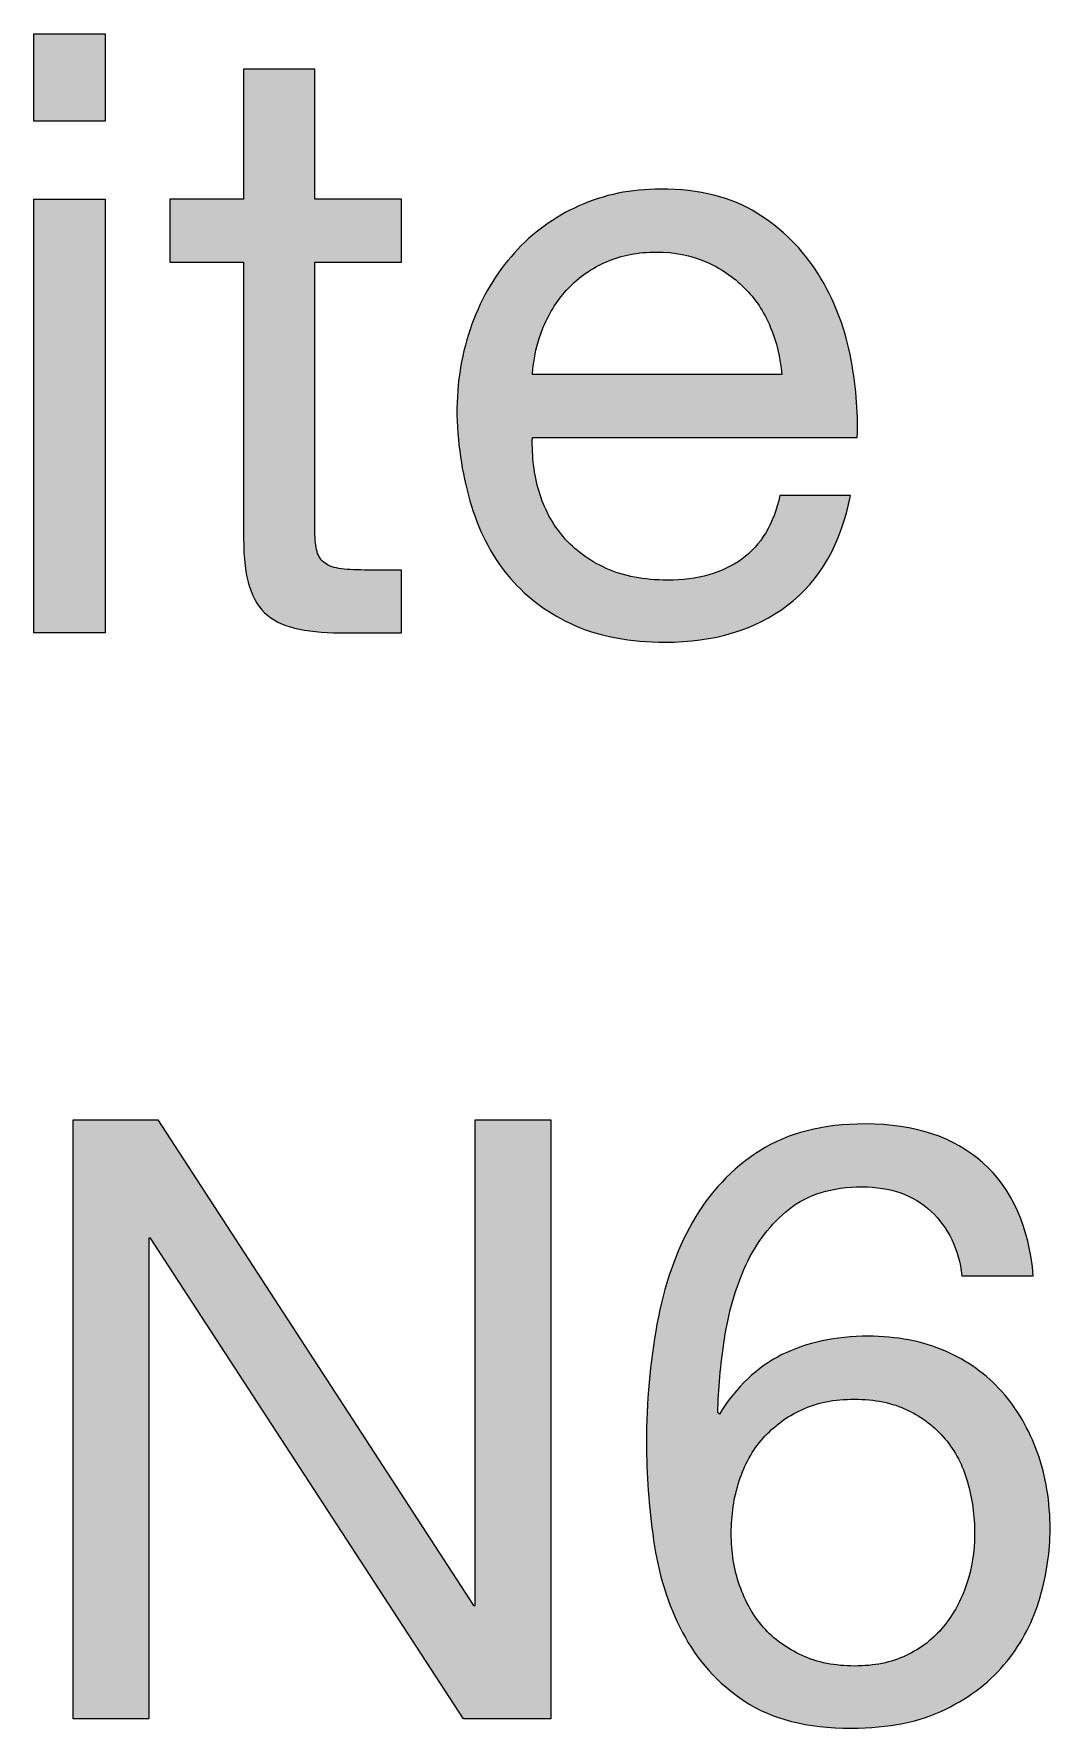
# Paper-space layout 'A0mask (portrait)' of a CAD drawing. Extents: x 0 to 810, y 0 to 1153.
# Drawn here: x 668.89 to 673.88, y 59.16 to 67.48 of the extents above; entities that cross this region are included whole.
import ezdxf
from ezdxf.enums import TextEntityAlignment as Align

# ---------------------------------------------------------------- set-up
doc = ezdxf.new("R2010")
doc.units = 0
doc.layers.get('0').update_dxf_attribs({"linetype": 'CONTINUOUS'})
doc.layers.get('Defpoints').update_dxf_attribs({"linetype": 'CONTINUOUS'})
doc.layers.add('JPP_Mask', color=7, linetype='CONTINUOUS')
doc.styles.add('JPP', font='arial.ttf')

# ---------------------------------------------------------------- blocks, each defined once
blk = doc.blocks.new('A0mask (portrait)')
at = {"true_color": 0x004a91}
for points in [[(669.2367, 67.4828), (668.8869, 67.4828), (668.8869, 67.0544), (669.2367, 67.0544)], [(669.2367, 66.6713), (668.8869, 66.6713), (668.8869, 64.5412), (669.2367, 64.5412)], [(669.4511, 61.5699), (669.4592, 61.5699), (670.9962, 59.2092), (671.4245, 59.2092), (671.4245, 62.1509), (671.0534, 62.1509), (671.0534, 59.7654), (671.0454, 59.7654), (669.4961, 62.1509), (669.08, 62.1509), (669.08, 59.2092), (669.4511, 59.2092)]]:
    blk.add_hatch(color=154, dxfattribs=at).paths.add_polyline_path(points)
h = blk.add_hatch(color=154, dxfattribs=at)
edge = h.paths.add_edge_path()
edge.add_spline(control_points=[(670.6913, 66.5167), (670.6913, 66.594), (670.6913, 66.6713), (670.6913, 66.6713), (670.6913, 66.6713), (670.6648, 66.6713), (670.6249, 66.6713)], knot_values=[21.749925, 21.749925, 21.749925, 21.749925, 22.249925, 22.249925, 22.249925, 22.5, 22.5, 22.5, 22.5], degree=3, periodic=0)
edge.add_spline(control_points=[(670.6249, 66.6713), (670.5851, 66.6713), (670.532, 66.6713), (670.479, 66.6713)], knot_values=[21.49993, 21.49993, 21.49993, 21.49993, 21.749925, 21.749925, 21.749925, 21.749925], degree=3, periodic=0)
edge.add_spline(control_points=[(670.479, 66.6713), (670.4524, 66.6713), (670.4259, 66.6713), (670.401, 66.6713)], knot_values=[21.374932, 21.374932, 21.374932, 21.374932, 21.49993, 21.49993, 21.49993, 21.49993], degree=3, periodic=0)
edge.add_spline(control_points=[(670.401, 66.6713), (670.3761, 66.6713), (670.3529, 66.6713), (670.333, 66.6713)], knot_values=[21.249935, 21.249935, 21.249935, 21.249935, 21.374932, 21.374932, 21.374932, 21.374932], degree=3, periodic=0)
edge.add_spline(control_points=[(670.333, 66.6713), (670.3231, 66.6713), (670.314, 66.6713), (670.3059, 66.6713)], knot_values=[21.187436, 21.187436, 21.187436, 21.187436, 21.249935, 21.249935, 21.249935, 21.249935], degree=3, periodic=0)
edge.add_spline(control_points=[(670.3059, 66.6713), (670.2978, 66.6713), (670.2907, 66.6713), (670.2849, 66.6713)], knot_values=[21.124938, 21.124938, 21.124938, 21.124938, 21.187436, 21.187436, 21.187436, 21.187436], degree=3, periodic=0)
edge.add_spline(control_points=[(670.2715, 66.6713), (670.2707, 66.6713), (670.27, 66.6713), (670.2694, 66.6713)], knot_values=[21.046814, 21.046814, 21.046814, 21.046814, 21.062439, 21.062439, 21.062439, 21.062439], degree=3, periodic=0)
edge.add_spline(control_points=[(670.2694, 66.6713), (670.2688, 66.6713), (670.2683, 66.6713), (670.2679, 66.6713)], knot_values=[21.031189, 21.031189, 21.031189, 21.031189, 21.046814, 21.046814, 21.046814, 21.046814], degree=3, periodic=0)
edge.add_spline(control_points=[(670.2679, 66.6713), (670.2677, 66.6713), (670.2675, 66.6713), (670.2674, 66.6713)], knot_values=[21.023377, 21.023377, 21.023377, 21.023377, 21.031189, 21.031189, 21.031189, 21.031189], degree=3, periodic=0)
edge.add_spline(control_points=[(670.2674, 66.6713), (670.2672, 66.6713), (670.2671, 66.6713), (670.267, 66.6713)], knot_values=[21.015565, 21.015565, 21.015565, 21.015565, 21.023377, 21.023377, 21.023377, 21.023377], degree=3, periodic=0)
edge.add_spline(control_points=[(670.267, 66.6713), (670.267, 66.6713), (670.2669, 66.6713), (670.2669, 66.6713)], knot_values=[21.011659, 21.011659, 21.011659, 21.011659, 21.015565, 21.015565, 21.015565, 21.015565], degree=3, periodic=0)
edge.add_spline(control_points=[(670.2669, 66.6713), (670.2668, 66.6713), (670.2668, 66.6713), (670.2668, 66.6713)], knot_values=[21.007752, 21.007752, 21.007752, 21.007752, 21.011659, 21.011659, 21.011659, 21.011659], degree=3, periodic=0)
edge.add_spline(control_points=[(670.2668, 66.6713), (670.2668, 66.6713), (670.2668, 66.6713), (670.2668, 66.6713)], knot_values=[21.005799, 21.005799, 21.005799, 21.005799, 21.007752, 21.007752, 21.007752, 21.007752], degree=3, periodic=0)
edge.add_spline(control_points=[(670.2668, 66.6713), (670.2667, 66.6713), (670.2667, 66.6713), (670.2667, 66.6713)], knot_values=[21.003846, 21.003846, 21.003846, 21.003846, 21.005799, 21.005799, 21.005799, 21.005799], degree=3, periodic=0)
edge.add_spline(control_points=[(670.2667, 66.6713), (670.2667, 66.6713), (670.2667, 66.6713), (670.2667, 66.6713)], knot_values=[21.00287, 21.00287, 21.00287, 21.00287, 21.003846, 21.003846, 21.003846, 21.003846], degree=3, periodic=0)
edge.add_spline(control_points=[(670.2667, 66.6713), (670.2667, 66.6713), (670.2667, 66.6713), (670.2667, 66.6713)], knot_values=[21.001893, 21.001893, 21.001893, 21.001893, 21.00287, 21.00287, 21.00287, 21.00287], degree=3, periodic=0)
edge.add_spline(control_points=[(670.2667, 66.6713), (670.2667, 66.6713), (670.2667, 66.6713), (670.2667, 66.6713)], knot_values=[21.001405, 21.001405, 21.001405, 21.001405, 21.001893, 21.001893, 21.001893, 21.001893], degree=3, periodic=0)
edge.add_spline(control_points=[(670.2667, 66.6713), (670.2667, 66.6713), (670.2667, 66.6713), (670.2667, 66.6713), (670.2667, 66.6713), (670.2667, 66.6713), (670.2667, 66.6713)], knot_values=[20.99994, 20.99994, 20.99994, 20.99994, 21.001345, 21.001345, 21.001345, 21.001405, 21.001405, 21.001405, 21.001405], degree=3, periodic=0)
edge.add_spline(control_points=[(670.2667, 66.6713), (670.2667, 66.6713), (670.2667, 66.7112), (670.2667, 66.7711)], knot_values=[20.749945, 20.749945, 20.749945, 20.749945, 20.99994, 20.99994, 20.99994, 20.99994], degree=3, periodic=0)
edge.add_spline(control_points=[(670.2667, 66.7711), (670.2667, 66.831), (670.2667, 66.9108), (670.2667, 66.9906)], knot_values=[20.49995, 20.49995, 20.49995, 20.49995, 20.749945, 20.749945, 20.749945, 20.749945], degree=3, periodic=0)
edge.add_spline(control_points=[(670.2667, 66.9906), (670.2667, 67.0305), (670.2667, 67.0704), (670.2667, 67.1078)], knot_values=[20.374952, 20.374952, 20.374952, 20.374952, 20.49995, 20.49995, 20.49995, 20.49995], degree=3, periodic=0)
edge.add_spline(control_points=[(670.2667, 67.1078), (670.2667, 67.1452), (670.2667, 67.1802), (670.2667, 67.2101)], knot_values=[20.249955, 20.249955, 20.249955, 20.249955, 20.374952, 20.374952, 20.374952, 20.374952], degree=3, periodic=0)
edge.add_spline(control_points=[(670.2667, 67.2101), (670.2667, 67.225), (670.2667, 67.2388), (670.2667, 67.2509)], knot_values=[20.187456, 20.187456, 20.187456, 20.187456, 20.249955, 20.249955, 20.249955, 20.249955], degree=3, periodic=0)
edge.add_spline(control_points=[(670.2667, 67.2509), (670.2667, 67.2631), (670.2667, 67.2737), (670.2667, 67.2824)], knot_values=[20.124958, 20.124958, 20.124958, 20.124958, 20.187456, 20.187456, 20.187456, 20.187456], degree=3, periodic=0)
edge.add_spline(control_points=[(670.2667, 67.2824), (670.2667, 67.2868), (670.2667, 67.2907), (670.2667, 67.2941)], knot_values=[20.093708, 20.093708, 20.093708, 20.093708, 20.124958, 20.124958, 20.124958, 20.124958], degree=3, periodic=0)
edge.add_spline(control_points=[(670.2667, 67.3098), (670.2667, 67.3098), (670.2667, 67.3098), (670.2667, 67.3098), (670.2667, 67.3098), (670.2667, 67.3098), (670.2667, 67.3098)], knot_values=[19.999959, 19.999959, 19.999959, 19.999959, 20, 20, 20, 20.000692, 20.000692, 20.000692, 20.000692], degree=3, periodic=0)
edge.add_spline(control_points=[(670.2667, 67.3098), (670.2667, 67.3098), (670.2448, 67.3098), (670.212, 67.3098)], knot_values=[19.749965, 19.749965, 19.749965, 19.749965, 19.999959, 19.999959, 19.999959, 19.999959], degree=3, periodic=0)
edge.add_spline(control_points=[(670.212, 67.3098), (670.1791, 67.3098), (670.1353, 67.3098), (670.0916, 67.3098)], knot_values=[19.49997, 19.49997, 19.49997, 19.49997, 19.749965, 19.749965, 19.749965, 19.749965], degree=3, periodic=0)
edge.add_spline(control_points=[(670.0916, 67.3098), (670.0697, 67.3098), (670.0478, 67.3098), (670.0272, 67.3098)], knot_values=[19.374972, 19.374972, 19.374972, 19.374972, 19.49997, 19.49997, 19.49997, 19.49997], degree=3, periodic=0)
edge.add_spline(control_points=[(670.0272, 67.3098), (670.0067, 67.3098), (669.9876, 67.3098), (669.9711, 67.3098)], knot_values=[19.249975, 19.249975, 19.249975, 19.249975, 19.374972, 19.374972, 19.374972, 19.374972], degree=3, periodic=0)
edge.add_spline(control_points=[(669.9711, 67.3098), (669.9629, 67.3098), (669.9554, 67.3098), (669.9487, 67.3098)], knot_values=[19.187476, 19.187476, 19.187476, 19.187476, 19.249975, 19.249975, 19.249975, 19.249975], degree=3, periodic=0)
edge.add_spline(control_points=[(669.9487, 67.3098), (669.9421, 67.3098), (669.9363, 67.3098), (669.9315, 67.3098)], knot_values=[19.124977, 19.124977, 19.124977, 19.124977, 19.187476, 19.187476, 19.187476, 19.187476], degree=3, periodic=0)
edge.add_spline(control_points=[(669.9164, 67.3098), (669.9164, 67.3098), (669.9164, 67.3098), (669.9164, 67.3098), (669.9164, 67.3098), (669.9164, 67.3098), (669.9164, 67.3098)], knot_values=[18.99998, 18.99998, 18.99998, 18.99998, 19.001424, 19.001424, 19.001424, 19.001445, 19.001445, 19.001445, 19.001445], degree=3, periodic=0)
edge.add_spline(control_points=[(669.9164, 67.3098), (669.9164, 67.3098), (669.9164, 67.1502), (669.9164, 66.9905)], knot_values=[18.49999, 18.49999, 18.49999, 18.49999, 18.99998, 18.99998, 18.99998, 18.99998], degree=3, periodic=0)
edge.add_spline(control_points=[(669.9164, 66.9905), (669.9164, 66.8309), (669.9164, 66.6713), (669.9164, 66.6713), (669.9164, 66.6713), (669.9164, 66.6713), (669.9164, 66.6713)], knot_values=[17.999023, 17.999023, 17.999023, 17.999023, 18.499013, 18.499013, 18.499013, 18.49999, 18.49999, 18.49999, 18.49999], degree=3, periodic=0)
edge.add_spline(control_points=[(669.9075, 66.6713), (669.9055, 66.6713), (669.9033, 66.6713), (669.9008, 66.6713)], knot_values=[17.875003, 17.875003, 17.875003, 17.875003, 17.906252, 17.906252, 17.906252, 17.906252], degree=3, periodic=0)
edge.add_spline(control_points=[(669.9008, 66.6713), (669.8959, 66.6713), (669.8899, 66.6713), (669.883, 66.6713)], knot_values=[17.812504, 17.812504, 17.812504, 17.812504, 17.875003, 17.875003, 17.875003, 17.875003], degree=3, periodic=0)
edge.add_spline(control_points=[(669.883, 66.6713), (669.8761, 66.6713), (669.8683, 66.6713), (669.8598, 66.6713)], knot_values=[17.750005, 17.750005, 17.750005, 17.750005, 17.812504, 17.812504, 17.812504, 17.812504], degree=3, periodic=0)
edge.add_spline(control_points=[(669.8598, 66.6713), (669.8428, 66.6713), (669.8229, 66.6713), (669.8017, 66.6713)], knot_values=[17.625007, 17.625007, 17.625007, 17.625007, 17.750005, 17.750005, 17.750005, 17.750005], degree=3, periodic=0)
edge.add_spline(control_points=[(669.8017, 66.6713), (669.7805, 66.6713), (669.7578, 66.6713), (669.7351, 66.6713)], knot_values=[17.50001, 17.50001, 17.50001, 17.50001, 17.625008, 17.625008, 17.625008, 17.625008], degree=3, periodic=0)
edge.add_spline(control_points=[(669.7351, 66.6713), (669.6898, 66.6713), (669.6445, 66.6713), (669.6105, 66.6713)], knot_values=[17.250015, 17.250015, 17.250015, 17.250015, 17.50001, 17.50001, 17.50001, 17.50001], degree=3, periodic=0)
edge.add_spline(control_points=[(669.6105, 66.6713), (669.5765, 66.6713), (669.5538, 66.6713), (669.5538, 66.6713), (669.5538, 66.6713), (669.5538, 66.6713), (669.5538, 66.6713)], knot_values=[16.999043, 16.999043, 16.999043, 16.999043, 17.249058, 17.249058, 17.249058, 17.250015, 17.250015, 17.250015, 17.250015], degree=3, periodic=0)
edge.add_spline(control_points=[(669.5538, 66.658), (669.5538, 66.6538), (669.5538, 66.6486), (669.5538, 66.6427)], knot_values=[16.812524, 16.812524, 16.812524, 16.812524, 16.875023, 16.875023, 16.875023, 16.875023], degree=3, periodic=0)
edge.add_spline(control_points=[(669.5538, 66.6427), (669.5538, 66.6369), (669.5538, 66.6302), (669.5538, 66.623)], knot_values=[16.750025, 16.750025, 16.750025, 16.750025, 16.812524, 16.812524, 16.812524, 16.812524], degree=3, periodic=0)
edge.add_spline(control_points=[(669.5538, 66.623), (669.5538, 66.6085), (669.5538, 66.5916), (669.5538, 66.5735)], knot_values=[16.625028, 16.625028, 16.625028, 16.625028, 16.750025, 16.750025, 16.750025, 16.750025], degree=3, periodic=0)
edge.add_spline(control_points=[(669.5538, 66.5735), (669.5538, 66.5554), (669.5538, 66.536), (669.5538, 66.5167)], knot_values=[16.50003, 16.50003, 16.50003, 16.50003, 16.625028, 16.625028, 16.625028, 16.625028], degree=3, periodic=0)
edge.add_spline(control_points=[(669.5538, 66.5167), (669.5538, 66.4781), (669.5538, 66.4395), (669.5538, 66.4105)], knot_values=[16.250035, 16.250035, 16.250035, 16.250035, 16.50003, 16.50003, 16.50003, 16.50003], degree=3, periodic=0)
edge.add_spline(control_points=[(669.5538, 66.4105), (669.5538, 66.3815), (669.5538, 66.3622), (669.5538, 66.3622), (669.5538, 66.3622), (669.5538, 66.3622), (669.5538, 66.3622)], knot_values=[15.999063, 15.999063, 15.999063, 15.999063, 16.249098, 16.249098, 16.249098, 16.250035, 16.250035, 16.250035, 16.250035], degree=3, periodic=0)
edge.add_spline(control_points=[(669.5628, 66.3622), (669.5647, 66.3622), (669.5669, 66.3622), (669.5694, 66.3622)], knot_values=[15.875042, 15.875042, 15.875042, 15.875042, 15.906292, 15.906292, 15.906292, 15.906292], degree=3, periodic=0)
edge.add_spline(control_points=[(669.5694, 66.3622), (669.5744, 66.3622), (669.5804, 66.3622), (669.5873, 66.3622)], knot_values=[15.812544, 15.812544, 15.812544, 15.812544, 15.875042, 15.875042, 15.875042, 15.875042], degree=3, periodic=0)
edge.add_spline(control_points=[(669.5873, 66.3622), (669.5942, 66.3622), (669.602, 66.3622), (669.6105, 66.3622)], knot_values=[15.750045, 15.750045, 15.750045, 15.750045, 15.812544, 15.812544, 15.812544, 15.812544], degree=3, periodic=0)
edge.add_spline(control_points=[(669.6105, 66.3622), (669.6275, 66.3622), (669.6473, 66.3622), (669.6685, 66.3622)], knot_values=[15.625048, 15.625048, 15.625048, 15.625048, 15.750045, 15.750045, 15.750045, 15.750045], degree=3, periodic=0)
edge.add_spline(control_points=[(669.6685, 66.3622), (669.6898, 66.3622), (669.7124, 66.3622), (669.7351, 66.3622)], knot_values=[15.50005, 15.50005, 15.50005, 15.50005, 15.625048, 15.625048, 15.625048, 15.625048], degree=3, periodic=0)
edge.add_spline(control_points=[(669.7351, 66.3622), (669.7804, 66.3622), (669.8257, 66.3622), (669.8597, 66.3622)], knot_values=[15.250055, 15.250055, 15.250055, 15.250055, 15.50005, 15.50005, 15.50005, 15.50005], degree=3, periodic=0)
edge.add_spline(control_points=[(669.8597, 66.3622), (669.8938, 66.3622), (669.9164, 66.3622), (669.9164, 66.3622), (669.9164, 66.3622), (669.9164, 66.3622), (669.9164, 66.3622)], knot_values=[14.999572, 14.999572, 14.999572, 14.999572, 15.249627, 15.249627, 15.249627, 15.250055, 15.250055, 15.250055, 15.250055], degree=3, periodic=0)
edge.add_spline(control_points=[(669.9164, 66.347), (669.9164, 66.342), (669.9164, 66.3359), (669.9164, 66.3287)], knot_values=[14.906312, 14.906312, 14.906312, 14.906312, 14.937561, 14.937561, 14.937561, 14.937561], degree=3, periodic=0)
edge.add_spline(control_points=[(669.9164, 66.3287), (669.9164, 66.3215), (669.9164, 66.3132), (669.9164, 66.304)], knot_values=[14.875063, 14.875063, 14.875063, 14.875063, 14.906312, 14.906312, 14.906312, 14.906312], degree=3, periodic=0)
edge.add_spline(control_points=[(669.9164, 66.304), (669.9164, 66.2855), (669.9164, 66.263), (669.9164, 66.2372)], knot_values=[14.812564, 14.812564, 14.812564, 14.812564, 14.875063, 14.875063, 14.875063, 14.875063], degree=3, periodic=0)
edge.add_spline(control_points=[(669.9164, 66.2372), (669.9164, 66.2113), (669.9164, 66.1822), (669.9164, 66.1505)], knot_values=[14.750065, 14.750065, 14.750065, 14.750065, 14.812564, 14.812564, 14.812564, 14.812564], degree=3, periodic=0)
edge.add_spline(control_points=[(669.9164, 66.1505), (669.9164, 66.0869), (669.9164, 66.0128), (669.9164, 65.9334)], knot_values=[14.625068, 14.625068, 14.625068, 14.625068, 14.750065, 14.750065, 14.750065, 14.750065], degree=3, periodic=0)
edge.add_spline(control_points=[(669.9164, 65.9334), (669.9164, 65.854), (669.9164, 65.7693), (669.9164, 65.6846)], knot_values=[14.50007, 14.50007, 14.50007, 14.50007, 14.625068, 14.625068, 14.625068, 14.625068], degree=3, periodic=0)
edge.add_spline(control_points=[(669.9164, 65.6846), (669.9164, 65.5151), (669.9164, 65.3457), (669.9164, 65.2186)], knot_values=[14.250075, 14.250075, 14.250075, 14.250075, 14.50007, 14.50007, 14.50007, 14.50007], degree=3, periodic=0)
edge.add_spline(control_points=[(669.9164, 65.2186), (669.9164, 65.0915), (669.9164, 65.0067), (669.9164, 65.0067), (669.9164, 64.9078), (669.9264, 64.8282), (669.9453, 64.7677)], knot_values=[13, 13, 13, 13, 13.250075, 13.250075, 13.250075, 14.250075, 14.250075, 14.250075, 14.250075], degree=3, periodic=0)
edge.add_spline(control_points=[(669.9453, 64.7677), (669.9647, 64.7073), (669.9941, 64.6607), (670.0338, 64.6278)], knot_values=[12, 12, 12, 12, 13, 13, 13, 13], degree=3, periodic=0)
edge.add_spline(control_points=[(670.0338, 64.6278), (670.0736, 64.5946), (670.1261, 64.5722), (670.1905, 64.5596)], knot_values=[11, 11, 11, 11, 12, 12, 12, 12], degree=3, periodic=0)
edge.add_spline(control_points=[(670.1905, 64.5596), (670.2549, 64.5473), (670.3325, 64.5412), (670.4234, 64.5412)], knot_values=[10, 10, 10, 10, 11, 11, 11, 11], degree=3, periodic=0)
edge.add_spline(control_points=[(670.4234, 64.5412), (670.4234, 64.5412), (670.6913, 64.5412), (670.6913, 64.5412), (670.6913, 64.5412), (670.6913, 64.6184), (670.6913, 64.6957)], knot_values=[8.5, 8.5, 8.5, 8.5, 9.5, 9.5, 9.5, 10, 10, 10, 10], degree=3, periodic=0)
edge.add_spline(control_points=[(670.6913, 64.6957), (670.6913, 64.773), (670.6913, 64.8503), (670.6913, 64.8503)], knot_values=[8, 8, 8, 8, 8.5, 8.5, 8.5, 8.5], degree=3, periodic=0)
edge.add_spline(control_points=[(670.6913, 64.8503), (670.6913, 64.8503), (670.5304, 64.8503), (670.5304, 64.8503)], knot_values=[7.00001, 7.00001, 7.00001, 7.00001, 7.99999, 7.99999, 7.99999, 7.99999], degree=3, periodic=0)
edge.add_spline(control_points=[(670.5304, 64.8503), (670.4755, 64.8503), (670.431, 64.8521), (670.3964, 64.8564)], knot_values=[6, 6, 6, 6, 7, 7, 7, 7], degree=3, periodic=0)
edge.add_spline(control_points=[(670.3964, 64.8564), (670.3623, 64.8604), (670.3353, 64.8694), (670.3164, 64.8832)], knot_values=[5, 5, 5, 5, 6, 6, 6, 6], degree=3, periodic=0)
edge.add_spline(control_points=[(670.3164, 64.8832), (670.297, 64.8969), (670.2838, 64.9161), (670.2771, 64.9409)], knot_values=[4, 4, 4, 4, 5, 5, 5, 5], degree=3, periodic=0)
edge.add_spline(control_points=[(670.2771, 64.9409), (670.27, 64.9655), (670.2667, 64.9984), (670.2667, 65.0396)], knot_values=[3, 3, 3, 3, 4, 4, 4, 4], degree=3, periodic=0)
edge.add_spline(control_points=[(670.2667, 65.0396), (670.2667, 65.0396), (670.2667, 66.3622), (670.2667, 66.3622), (670.2667, 66.3622), (670.3729, 66.3622), (670.479, 66.3622)], knot_values=[1.5, 1.5, 1.5, 1.5, 2.5, 2.5, 2.5, 3, 3, 3, 3], degree=3, periodic=0)
edge.add_spline(control_points=[(670.479, 66.3622), (670.5852, 66.3622), (670.6913, 66.3622), (670.6913, 66.3622), (670.6913, 66.3622), (670.6913, 66.4394), (670.6913, 66.5167)], knot_values=[0.5, 0.5, 0.5, 0.5, 1, 1, 1, 1.5, 1.5, 1.5, 1.5], degree=3, periodic=0)
h = blk.add_hatch(color=154, dxfattribs=at)
edge = h.paths.add_edge_path()
edge.add_spline(control_points=[(671.3341, 65.5011), (671.3341, 65.5011), (672.9284, 65.5011), (672.9284, 65.5011), (672.9341, 65.6301), (672.9223, 65.7662), (672.8934, 65.9089)], knot_values=[12, 12, 12, 12, 13, 13, 13, 14, 14, 14, 14], degree=3, periodic=0)
edge.add_spline(control_points=[(672.8934, 65.9089), (672.8645, 66.0519), (672.8124, 66.1837), (672.7367, 66.3046)], knot_values=[11, 11, 11, 11, 12, 12, 12, 12], degree=3, periodic=0)
edge.add_spline(control_points=[(672.7367, 66.3046), (672.6614, 66.4254), (672.5611, 66.525), (672.4361, 66.6033)], knot_values=[10, 10, 10, 10, 11, 11, 11, 11], degree=3, periodic=0)
edge.add_spline(control_points=[(672.4361, 66.6033), (672.3111, 66.6814), (672.154, 66.7207), (671.9642, 66.7207)], knot_values=[9, 9, 9, 9, 10, 10, 10, 10], degree=3, periodic=0)
edge.add_spline(control_points=[(671.9642, 66.7207), (671.8189, 66.7207), (671.6849, 66.6933), (671.5628, 66.6384)], knot_values=[8, 8, 8, 8, 9, 9, 9, 9], degree=3, periodic=0)
edge.add_spline(control_points=[(671.5628, 66.6384), (671.4406, 66.5832), (671.3346, 66.5065), (671.2456, 66.4076)], knot_values=[7, 7, 7, 7, 8, 8, 8, 8], degree=3, periodic=0)
edge.add_spline(control_points=[(671.2456, 66.4076), (671.1562, 66.3087), (671.0866, 66.192), (671.0373, 66.0573), (670.9881, 65.9226), (670.963, 65.7745), (670.963, 65.6124)], knot_values=[5, 5, 5, 5, 6, 6, 6, 7, 7, 7, 7], degree=3, periodic=0)
edge.add_spline(control_points=[(670.963, 65.6124), (670.9687, 65.4502), (670.9928, 65.3007), (671.0354, 65.1634)], knot_values=[4, 4, 4, 4, 5, 5, 5, 5], degree=3, periodic=0)
edge.add_spline(control_points=[(671.0354, 65.1634), (671.078, 65.0259), (671.1415, 64.9078), (671.2267, 64.8091)], knot_values=[3, 3, 3, 3, 4, 4, 4, 4], degree=3, periodic=0)
edge.add_spline(control_points=[(671.2267, 64.8091), (671.3119, 64.7101), (671.417, 64.6332), (671.5419, 64.5783), (671.6669, 64.5234), (671.8146, 64.4959), (671.985, 64.4959)], knot_values=[1, 1, 1, 1, 2, 2, 2, 3, 3, 3, 3], degree=3, periodic=0)
edge.add_spline(control_points=[(671.985, 64.4959), (672.2264, 64.4959), (672.4271, 64.5563), (672.5866, 64.677)], knot_values=[0, 0, 0, 0, 1, 1, 1, 1], degree=3, periodic=0)
edge.add_spline(control_points=[(672.5866, 64.677), (672.7457, 64.7979), (672.8489, 64.9778), (672.8957, 65.2169)], knot_values=[21, 21, 21, 21, 22, 22, 22, 22], degree=3, periodic=0)
edge.add_spline(control_points=[(672.8957, 65.2169), (672.8957, 65.2169), (672.5492, 65.2169), (672.5492, 65.2169), (672.5189, 65.0768), (672.4569, 64.9724), (672.3618, 64.9037)], knot_values=[19, 19, 19, 19, 20, 20, 20, 21, 21, 21, 21], degree=3, periodic=0)
edge.add_spline(control_points=[(672.3618, 64.9037), (672.2671, 64.8351), (672.1455, 64.8008), (671.9973, 64.8008)], knot_values=[18, 18, 18, 18, 19, 19, 19, 19], degree=3, periodic=0)
edge.add_spline(control_points=[(671.9973, 64.8008), (671.8818, 64.8008), (671.7815, 64.82), (671.6967, 64.8583)], knot_values=[17, 17, 17, 17, 18, 18, 18, 18], degree=3, periodic=0)
edge.add_spline(control_points=[(671.6967, 64.8583), (671.6115, 64.8969), (671.5415, 64.9482), (671.4866, 65.0129), (671.4316, 65.0775), (671.3919, 65.1515), (671.3668, 65.2353)], knot_values=[15, 15, 15, 15, 16, 16, 16, 17, 17, 17, 17], degree=3, periodic=0)
edge.add_spline(control_points=[(671.3668, 65.2353), (671.3422, 65.3191), (671.3313, 65.4076), (671.3341, 65.5011)], knot_values=[14, 14, 14, 14, 15, 15, 15, 15], degree=3, periodic=0)
edge = h.paths.add_edge_path(flags=16)
edge.add_spline(control_points=[(672.5578, 65.8102), (672.5578, 65.8102), (671.3341, 65.8102), (671.3341, 65.8102), (671.3393, 65.8926), (671.3573, 65.9702), (671.3876, 66.0429)], knot_values=[6, 6, 6, 6, 7, 7, 7, 8, 8, 8, 8], degree=3, periodic=0)
edge.add_spline(control_points=[(671.3876, 66.0429), (671.4179, 66.1158), (671.4591, 66.1794), (671.5112, 66.2346)], knot_values=[5, 5, 5, 5, 6, 6, 6, 6], degree=3, periodic=0)
edge.add_spline(control_points=[(671.5112, 66.2346), (671.5632, 66.2895), (671.6257, 66.3326), (671.6986, 66.3643)], knot_values=[4, 4, 4, 4, 5, 5, 5, 5], degree=3, periodic=0)
edge.add_spline(control_points=[(671.6986, 66.3643), (671.7715, 66.3958), (671.8529, 66.4116), (671.9438, 66.4116)], knot_values=[3, 3, 3, 3, 4, 4, 4, 4], degree=3, periodic=0)
edge.add_spline(control_points=[(671.9438, 66.4116), (672.0319, 66.4116), (672.1119, 66.3958), (672.1848, 66.3643)], knot_values=[2, 2, 2, 2, 3, 3, 3, 3], degree=3, periodic=0)
edge.add_spline(control_points=[(672.1848, 66.3643), (672.2577, 66.3326), (672.3206, 66.2902), (672.3741, 66.2365)], knot_values=[1, 1, 1, 1, 2, 2, 2, 2], degree=3, periodic=0)
edge.add_spline(control_points=[(672.3741, 66.2365), (672.4281, 66.183), (672.4707, 66.1191), (672.5019, 66.045)], knot_values=[0, 0, 0, 0, 1, 1, 1, 1], degree=3, periodic=0)
edge.add_spline(control_points=[(672.5019, 66.045), (672.5336, 65.9709), (672.5521, 65.8926), (672.5578, 65.8102)], knot_values=[8, 8, 8, 8, 9, 9, 9, 9], degree=3, periodic=0)
h = blk.add_hatch(color=154, dxfattribs=at)
edge = h.paths.add_edge_path()
edge.add_spline(control_points=[(673.8756, 60.1403), (673.8756, 60.2748), (673.8552, 60.3997), (673.8141, 60.5152), (673.7729, 60.6307), (673.7142, 60.7311), (673.6389, 60.8163)], knot_values=[10, 10, 10, 10, 11, 11, 11, 12, 12, 12, 12], degree=3, periodic=0)
edge.add_spline(control_points=[(673.6389, 60.8163), (673.5632, 60.901), (673.4699, 60.9678), (673.3587, 61.0161)], knot_values=[9, 9, 9, 9, 10, 10, 10, 10], degree=3, periodic=0)
edge.add_spline(control_points=[(673.3587, 61.0161), (673.2474, 61.0639), (673.122, 61.088), (672.9819, 61.088)], knot_values=[8, 8, 8, 8, 9, 9, 9, 9], degree=3, periodic=0)
edge.add_spline(control_points=[(672.9819, 61.088), (672.8224, 61.088), (672.6818, 61.0577), (672.5592, 60.9976)], knot_values=[7, 7, 7, 7, 8, 8, 8, 8], degree=3, periodic=0)
edge.add_spline(control_points=[(672.5592, 60.9976), (672.4371, 60.937), (672.3348, 60.8395), (672.2524, 60.7051)], knot_values=[6, 6, 6, 6, 7, 7, 7, 7], degree=3, periodic=0)
edge.add_spline(control_points=[(672.2524, 60.7051), (672.2524, 60.7051), (672.2444, 60.7131), (672.2444, 60.7131)], knot_values=[5.00001, 5.00001, 5.00001, 5.00001, 6, 6, 6, 6], degree=3, periodic=0)
edge.add_spline(control_points=[(672.2444, 60.7131), (672.2468, 60.8258), (672.2581, 60.9465), (672.2771, 61.0757)], knot_values=[4, 4, 4, 4, 5, 5, 5, 5], degree=3, periodic=0)
edge.add_spline(control_points=[(672.2771, 61.0757), (672.2965, 61.2049), (672.3315, 61.3252), (672.3821, 61.4364), (672.4328, 61.5476), (672.5038, 61.6395), (672.5942, 61.7119)], knot_values=[2, 2, 2, 2, 3, 3, 3, 4, 4, 4, 4], degree=3, periodic=0)
edge.add_spline(control_points=[(672.5942, 61.7119), (672.6851, 61.7848), (672.8044, 61.8215), (672.953, 61.8215)], knot_values=[1, 1, 1, 1, 2, 2, 2, 2], degree=3, periodic=0)
edge.add_spline(control_points=[(672.953, 61.8215), (673.0931, 61.8215), (673.2053, 61.7815), (673.2905, 61.7019)], knot_values=[0, 0, 0, 0, 1, 1, 1, 1], degree=3, periodic=0)
edge.add_spline(control_points=[(673.2905, 61.7019), (673.3757, 61.6224), (673.4269, 61.5164), (673.4429, 61.3848)], knot_values=[27, 27, 27, 27, 28, 28, 28, 28], degree=3, periodic=0)
edge.add_spline(control_points=[(673.4429, 61.3848), (673.4429, 61.3848), (673.7932, 61.3848), (673.7932, 61.3848), (673.7715, 61.6262), (673.6891, 61.8111), (673.5461, 61.9389)], knot_values=[25, 25, 25, 25, 26, 26, 26, 27, 27, 27, 27], degree=3, periodic=0)
edge.add_spline(control_points=[(673.5461, 61.9389), (673.4032, 62.0664), (673.211, 62.1303), (672.9691, 62.1303)], knot_values=[24, 24, 24, 24, 25, 25, 25, 25], degree=3, periodic=0)
edge.add_spline(control_points=[(672.9691, 62.1303), (672.7604, 62.1303), (672.5876, 62.0863), (672.4503, 61.9985), (672.313, 61.9107), (672.2032, 61.7943), (672.1204, 61.6485)], knot_values=[22, 22, 22, 22, 23, 23, 23, 24, 24, 24, 24], degree=3, periodic=0)
edge.add_spline(control_points=[(672.1204, 61.6485), (672.038, 61.5027), (671.9798, 61.336), (671.9457, 61.1476)], knot_values=[21, 21, 21, 21, 22, 22, 22, 22], degree=3, periodic=0)
edge.add_spline(control_points=[(671.9457, 61.1476), (671.9112, 60.9597), (671.8941, 60.7652), (671.8941, 60.5649)], knot_values=[20, 20, 20, 20, 21, 21, 21, 21], degree=3, periodic=0)
edge.add_spline(control_points=[(671.8941, 60.5649), (671.8941, 60.4111), (671.9055, 60.2516), (671.9291, 60.0868)], knot_values=[19, 19, 19, 19, 20, 20, 20, 20], degree=3, periodic=0)
edge.add_spline(control_points=[(671.9291, 60.0868), (671.9523, 59.9221), (671.9997, 59.7711), (672.0712, 59.6338)], knot_values=[18, 18, 18, 18, 19, 19, 19, 19], degree=3, periodic=0)
edge.add_spline(control_points=[(672.0712, 59.6338), (672.1426, 59.4961), (672.2444, 59.3834), (672.376, 59.2959)], knot_values=[17, 17, 17, 17, 18, 18, 18, 18], degree=3, periodic=0)
edge.add_spline(control_points=[(672.376, 59.2959), (672.5081, 59.2078), (672.6823, 59.1638), (672.8995, 59.1638)], knot_values=[16, 16, 16, 16, 17, 17, 17, 17], degree=3, periodic=0)
edge.add_spline(control_points=[(672.8995, 59.1638), (673.0832, 59.1638), (673.238, 59.195), (673.3629, 59.2566)], knot_values=[15, 15, 15, 15, 16, 16, 16, 16], degree=3, periodic=0)
edge.add_spline(control_points=[(673.3629, 59.2566), (673.4879, 59.3186), (673.5878, 59.3967), (673.6635, 59.4914), (673.7393, 59.586), (673.7932, 59.6911), (673.8264, 59.8066), (673.8595, 59.9221), (673.8756, 60.0334), (673.8756, 60.1403)], knot_values=[12, 12, 12, 12, 13, 13, 13, 14, 14, 14, 15, 15, 15, 15], degree=3, periodic=0)
edge = h.paths.add_edge_path(flags=16)
edge.add_spline(control_points=[(672.3495, 60.3775), (672.3755, 60.4584), (672.4143, 60.5285), (672.4669, 60.5872)], knot_values=[1, 1, 1, 1, 2, 2, 2, 2], degree=3, periodic=0)
edge.add_spline(control_points=[(672.4669, 60.5872), (672.5189, 60.6464), (672.5819, 60.6932), (672.6562, 60.7273)], knot_values=[0, 0, 0, 0, 1, 1, 1, 1], degree=3, periodic=0)
edge.add_spline(control_points=[(672.6562, 60.7273), (672.7305, 60.7619), (672.8167, 60.7789), (672.9156, 60.7789), (673.0146, 60.7789), (673.1012, 60.7609), (673.1755, 60.7254)], knot_values=[14, 14, 14, 14, 15, 15, 15, 16, 16, 16, 16], degree=3, periodic=0)
edge.add_spline(control_points=[(673.1755, 60.7254), (673.2493, 60.6899), (673.3114, 60.6421), (673.3606, 60.5834)], knot_values=[13, 13, 13, 13, 14, 14, 14, 14], degree=3, periodic=0)
edge.add_spline(control_points=[(673.3606, 60.5834), (673.4103, 60.5242), (673.4467, 60.4542), (673.4699, 60.3732), (673.4931, 60.2923), (673.505, 60.2061), (673.505, 60.1157)], knot_values=[11, 11, 11, 11, 12, 12, 12, 13, 13, 13, 13], degree=3, periodic=0)
edge.add_spline(control_points=[(673.505, 60.1157), (673.505, 60.0305), (673.4917, 59.9486), (673.4657, 59.8705), (673.4396, 59.7924), (673.4018, 59.7228), (673.3525, 59.6622)], knot_values=[9, 9, 9, 9, 10, 10, 10, 11, 11, 11, 11], degree=3, periodic=0)
edge.add_spline(control_points=[(673.3525, 59.6622), (673.3033, 59.6021), (673.2418, 59.5548), (673.1693, 59.5202)], knot_values=[8, 8, 8, 8, 9, 9, 9, 9], degree=3, periodic=0)
edge.add_spline(control_points=[(673.1693, 59.5202), (673.0964, 59.4862), (673.0117, 59.4686), (672.9156, 59.4686), (672.8195, 59.4686), (672.7339, 59.4862), (672.6581, 59.5202)], knot_values=[6, 6, 6, 6, 7, 7, 7, 8, 8, 8, 8], degree=3, periodic=0)
edge.add_spline(control_points=[(672.6581, 59.5202), (672.5829, 59.5548), (672.5194, 59.6007), (672.4688, 59.6585), (672.4181, 59.7162), (672.3788, 59.7848), (672.3514, 59.8644), (672.3239, 59.9439), (672.3102, 60.0291), (672.3102, 60.12)], knot_values=[3, 3, 3, 3, 4, 4, 4, 5, 5, 5, 6, 6, 6, 6], degree=3, periodic=0)
edge.add_spline(control_points=[(672.3102, 60.12), (672.3102, 60.2104), (672.323, 60.2961), (672.3495, 60.3775)], knot_values=[2, 2, 2, 2, 3, 3, 3, 3], degree=3, periodic=0)
at = {"layer": 'Defpoints', "color": 154, "true_color": 0x004a91}
for points in [[(668.8869, 67.0544), (668.8869, 67.4828), (669.2367, 67.4828), (669.2367, 67.0544), (668.8869, 67.0544)], [(669.2367, 66.6713), (669.2367, 64.5412), (668.8869, 64.5412), (668.8869, 66.6713), (669.2367, 66.6713)], [(669.4961, 62.1509), (671.0454, 59.7654), (671.0534, 59.7654), (671.0534, 62.1509), (671.4245, 62.1509), (671.4245, 59.2092), (670.9962, 59.2092), (669.4592, 61.5699), (669.4511, 61.5699), (669.4511, 59.2092), (669.08, 59.2092), (669.08, 62.1509), (669.4961, 62.1509)]]:
    blk.add_lwpolyline(points, dxfattribs=at)
for points, knots in [([(670.6913, 66.6713), (670.6913, 66.6713), (670.6913, 66.3622), (670.6913, 66.3622), (670.6913, 66.3622), (670.2667, 66.3622), (670.2667, 66.3622), (670.2667, 66.3622), (670.2667, 65.0396), (670.2667, 65.0396), (670.2667, 64.9984), (670.27, 64.9655), (670.2771, 64.9409), (670.2838, 64.9161), (670.297, 64.8969), (670.3164, 64.8832), (670.3353, 64.8694), (670.3623, 64.8604), (670.3964, 64.8564), (670.431, 64.8521), (670.4755, 64.8503), (670.5304, 64.8503), (670.5304, 64.8503), (670.6913, 64.8503), (670.6913, 64.8503), (670.6913, 64.8503), (670.6913, 64.5412), (670.6913, 64.5412), (670.6913, 64.5412), (670.4234, 64.5412), (670.4234, 64.5412), (670.3325, 64.5412), (670.2549, 64.5473), (670.1905, 64.5596), (670.1261, 64.5722), (670.0736, 64.5946), (670.0338, 64.6278), (669.9941, 64.6607), (669.9647, 64.7073), (669.9453, 64.7677), (669.9264, 64.8282), (669.9164, 64.9078), (669.9164, 65.0067), (669.9164, 65.0067), (669.9164, 66.3622), (669.9164, 66.3622), (669.9164, 66.3622), (669.5538, 66.3622), (669.5538, 66.3622), (669.5538, 66.3622), (669.5538, 66.6713), (669.5538, 66.6713), (669.5538, 66.6713), (669.9164, 66.6713), (669.9164, 66.6713), (669.9164, 66.6713), (669.9164, 67.3098), (669.9164, 67.3098), (669.9164, 67.3098), (670.2667, 67.3098), (670.2667, 67.3098), (670.2667, 67.3098), (670.2667, 66.6713), (670.2667, 66.6713), (670.2667, 66.6713), (670.6913, 66.6713), (670.6913, 66.6713)], [0, 0, 0, 0, 1, 1, 1, 2, 2, 2, 3, 3, 3, 4, 4, 4, 5, 5, 5, 6, 6, 6, 7, 7, 7, 8, 8, 8, 9, 9, 9, 10, 10, 10, 11, 11, 11, 12, 12, 12, 13, 13, 13, 14, 14, 14, 15, 15, 15, 16, 16, 16, 17, 17, 17, 18, 18, 18, 19, 19, 19, 20, 20, 20, 21, 21, 21, 22, 22, 22, 22]), ([(672.5866, 64.677), (672.4271, 64.5563), (672.2264, 64.4959), (671.985, 64.4959), (671.8146, 64.4959), (671.6669, 64.5234), (671.5419, 64.5783), (671.417, 64.6332), (671.3119, 64.7101), (671.2267, 64.8091), (671.1415, 64.9078), (671.078, 65.0259), (671.0354, 65.1634), (670.9928, 65.3007), (670.9687, 65.4502), (670.963, 65.6124), (670.963, 65.7745), (670.9881, 65.9226), (671.0373, 66.0573), (671.0866, 66.192), (671.1562, 66.3087), (671.2456, 66.4076), (671.3346, 66.5065), (671.4406, 66.5832), (671.5628, 66.6384), (671.6849, 66.6933), (671.8189, 66.7207), (671.9642, 66.7207), (672.154, 66.7207), (672.3111, 66.6814), (672.4361, 66.6033), (672.5611, 66.525), (672.6614, 66.4254), (672.7367, 66.3046), (672.8124, 66.1837), (672.8645, 66.0519), (672.8934, 65.9089), (672.9223, 65.7662), (672.9341, 65.6301), (672.9284, 65.5011), (672.9284, 65.5011), (671.3341, 65.5011), (671.3341, 65.5011), (671.3313, 65.4076), (671.3422, 65.3191), (671.3668, 65.2353), (671.3919, 65.1515), (671.4316, 65.0775), (671.4866, 65.0129), (671.5415, 64.9482), (671.6115, 64.8969), (671.6967, 64.8583), (671.7815, 64.82), (671.8818, 64.8008), (671.9973, 64.8008), (672.1455, 64.8008), (672.2671, 64.8351), (672.3618, 64.9037), (672.4569, 64.9724), (672.5189, 65.0768), (672.5492, 65.2169), (672.5492, 65.2169), (672.8957, 65.2169), (672.8957, 65.2169), (672.8489, 64.9778), (672.7457, 64.7979), (672.5866, 64.677)], [0, 0, 0, 0, 1, 1, 1, 2, 2, 2, 3, 3, 3, 4, 4, 4, 5, 5, 5, 6, 6, 6, 7, 7, 7, 8, 8, 8, 9, 9, 9, 10, 10, 10, 11, 11, 11, 12, 12, 12, 13, 13, 13, 14, 14, 14, 15, 15, 15, 16, 16, 16, 17, 17, 17, 18, 18, 18, 19, 19, 19, 20, 20, 20, 21, 21, 21, 22, 22, 22, 22]), ([(672.5019, 66.045), (672.4707, 66.1191), (672.4281, 66.183), (672.3741, 66.2365), (672.3206, 66.2902), (672.2577, 66.3326), (672.1848, 66.3643), (672.1119, 66.3958), (672.0319, 66.4116), (671.9438, 66.4116), (671.8529, 66.4116), (671.7715, 66.3958), (671.6986, 66.3643), (671.6257, 66.3326), (671.5632, 66.2895), (671.5112, 66.2346), (671.4591, 66.1794), (671.4179, 66.1158), (671.3876, 66.0429), (671.3573, 65.9702), (671.3393, 65.8926), (671.3341, 65.8102), (671.3341, 65.8102), (672.5578, 65.8102), (672.5578, 65.8102), (672.5521, 65.8926), (672.5336, 65.9709), (672.5019, 66.045)], [0, 0, 0, 0, 1, 1, 1, 2, 2, 2, 3, 3, 3, 4, 4, 4, 5, 5, 5, 6, 6, 6, 7, 7, 7, 8, 8, 8, 9, 9, 9, 9]), ([(673.2905, 61.7019), (673.2053, 61.7815), (673.0931, 61.8215), (672.953, 61.8215), (672.8044, 61.8215), (672.6851, 61.7848), (672.5942, 61.7119), (672.5038, 61.6395), (672.4328, 61.5476), (672.3821, 61.4364), (672.3315, 61.3252), (672.2965, 61.2049), (672.2771, 61.0757), (672.2581, 60.9465), (672.2468, 60.8258), (672.2444, 60.7131), (672.2444, 60.7131), (672.2524, 60.7051), (672.2524, 60.7051), (672.3348, 60.8395), (672.4371, 60.937), (672.5592, 60.9976), (672.6818, 61.0577), (672.8224, 61.088), (672.9819, 61.088), (673.122, 61.088), (673.2474, 61.0639), (673.3587, 61.0161), (673.4699, 60.9678), (673.5632, 60.901), (673.6389, 60.8163), (673.7142, 60.7311), (673.7729, 60.6307), (673.8141, 60.5152), (673.8552, 60.3997), (673.8756, 60.2748), (673.8756, 60.1403), (673.8756, 60.0334), (673.8595, 59.9221), (673.8264, 59.8066), (673.7932, 59.6911), (673.7393, 59.586), (673.6635, 59.4914), (673.5878, 59.3967), (673.4879, 59.3186), (673.3629, 59.2566), (673.238, 59.195), (673.0832, 59.1638), (672.8995, 59.1638), (672.6823, 59.1638), (672.5081, 59.2078), (672.376, 59.2959), (672.2444, 59.3834), (672.1426, 59.4961), (672.0712, 59.6338), (671.9997, 59.7711), (671.9523, 59.9221), (671.9291, 60.0868), (671.9055, 60.2516), (671.8941, 60.4111), (671.8941, 60.5649), (671.8941, 60.7652), (671.9112, 60.9597), (671.9457, 61.1476), (671.9798, 61.336), (672.038, 61.5027), (672.1204, 61.6485), (672.2032, 61.7943), (672.313, 61.9107), (672.4503, 61.9985), (672.5876, 62.0863), (672.7604, 62.1303), (672.9691, 62.1303), (673.211, 62.1303), (673.4032, 62.0664), (673.5461, 61.9389), (673.6891, 61.8111), (673.7715, 61.6262), (673.7932, 61.3848), (673.7932, 61.3848), (673.4429, 61.3848), (673.4429, 61.3848), (673.4269, 61.5164), (673.3757, 61.6224), (673.2905, 61.7019)], [0, 0, 0, 0, 1, 1, 1, 2, 2, 2, 3, 3, 3, 4, 4, 4, 5, 5, 5, 6, 6, 6, 7, 7, 7, 8, 8, 8, 9, 9, 9, 10, 10, 10, 11, 11, 11, 12, 12, 12, 13, 13, 13, 14, 14, 14, 15, 15, 15, 16, 16, 16, 17, 17, 17, 18, 18, 18, 19, 19, 19, 20, 20, 20, 21, 21, 21, 22, 22, 22, 23, 23, 23, 24, 24, 24, 25, 25, 25, 26, 26, 26, 27, 27, 27, 28, 28, 28, 28]), ([(672.6562, 60.7273), (672.5819, 60.6932), (672.5189, 60.6464), (672.4669, 60.5872), (672.4143, 60.5285), (672.3755, 60.4584), (672.3495, 60.3775), (672.323, 60.2961), (672.3102, 60.2104), (672.3102, 60.12), (672.3102, 60.0291), (672.3239, 59.9439), (672.3514, 59.8644), (672.3788, 59.7848), (672.4181, 59.7162), (672.4688, 59.6585), (672.5194, 59.6007), (672.5829, 59.5548), (672.6581, 59.5202), (672.7339, 59.4862), (672.8195, 59.4686), (672.9156, 59.4686), (673.0117, 59.4686), (673.0964, 59.4862), (673.1693, 59.5202), (673.2418, 59.5548), (673.3033, 59.6021), (673.3525, 59.6622), (673.4018, 59.7228), (673.4396, 59.7924), (673.4657, 59.8705), (673.4917, 59.9486), (673.505, 60.0305), (673.505, 60.1157), (673.505, 60.2061), (673.4931, 60.2923), (673.4699, 60.3732), (673.4467, 60.4542), (673.4103, 60.5242), (673.3606, 60.5834), (673.3114, 60.6421), (673.2493, 60.6899), (673.1755, 60.7254), (673.1012, 60.7609), (673.0146, 60.7789), (672.9156, 60.7789), (672.8167, 60.7789), (672.7305, 60.7619), (672.6562, 60.7273)], [0, 0, 0, 0, 1, 1, 1, 2, 2, 2, 3, 3, 3, 4, 4, 4, 5, 5, 5, 6, 6, 6, 7, 7, 7, 8, 8, 8, 9, 9, 9, 10, 10, 10, 11, 11, 11, 12, 12, 12, 13, 13, 13, 14, 14, 14, 15, 15, 15, 16, 16, 16, 16])]:
    blk.add_open_spline(points, degree=3, knots=knots, dxfattribs=at)
at = {"color": 7, "style": 'JPP'}
for tag, p in [('Client', (743, 115)), ('Project1', (743, 90)), ('Project2', (743, 82.5)), ('Project3', (743, 75)), ('Title1', (743, 57.5)), ('Title2', (743, 50)), ('Title3', (743, 42.5)), ('Status', (635, 7.5))]:
    blk.add_attdef(tag, text='', height=3.5, dxfattribs=at).set_placement(p, align=Align.MIDDLE_LEFT)
at = {"color": 2, "style": 'JPP'}
for tag, p in [('Scale', (662.5, 25)), ('Checked', (752.5, 25)), ('Drawn', (707.5, 25)), ('Date', (797.5, 25))]:
    blk.add_attdef(tag, text='', height=2, dxfattribs=at).set_placement(p, align=Align.MIDDLE_CENTER)
at = {"color": 6, "style": 'JPP'}
for tag, p in [('Ref', (725, 7.5)), ('DrgNo.', (767, 7.5))]:
    blk.add_attdef(tag, text='', height=4, dxfattribs=at).set_placement(p, align=Align.MIDDLE_LEFT)
blk.add_attdef('Rev', text='', height=4, dxfattribs=at).set_placement((801.2747, 7.5), align=Align.MIDDLE_CENTER)

psp = doc.layouts.new('A0mask (portrait)')

# ---------------------------------------------------------------- block references
at = {"layer": 'JPP_Mask'}
psp.add_blockref('A0mask (portrait)', (0, 0), dxfattribs=at)

doc.saveas('drawing.dxf')
